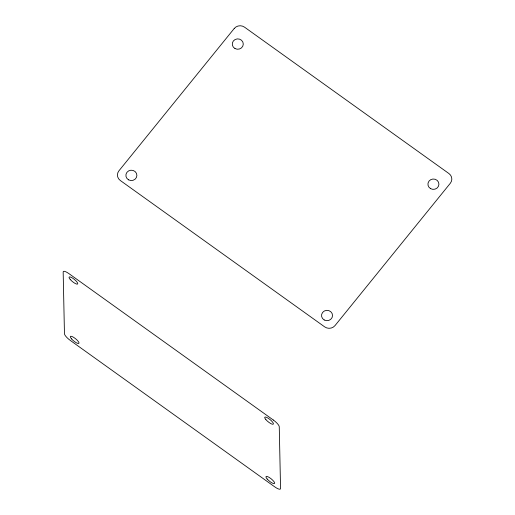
<?xml version="1.0" encoding="UTF-8"?>
<svg xmlns="http://www.w3.org/2000/svg" width="515" height="515" viewBox="0 0 515 515"><rect width="100%" height="100%" fill="white"/><g stroke="black" fill="none" stroke-linecap="round" stroke-linejoin="round"><path stroke-width="0.77" d="M234.235 28.48L118.933 170.813A7.352 6.914 -1.2 0 0 120.31 180.501L324.72 326.903A7.352 6.914 -1.2 0 0 335.02 325.583L450.329 183.25A7.352 6.914 -1.2 0 0 448.951 173.561L244.535 27.16A7.352 6.914 -1.2 0 0 234.235 28.48M273.362 420.047L68.952 273.639A7.352 1.951 39 0 0 63.165 271.946L64.459 333.791A7.352 1.951 39 0 0 70.355 340.466L274.765 486.875A7.352 1.951 39 0 0 280.553 488.568L279.259 426.716A7.352 1.951 39 0 0 273.362 420.047M70.265 279.529A5.511 1.461 39 0 0 77.623 284.048A5.511 1.461 39 0 0 72.338 277.958A5.511 1.461 39 0 0 70.265 279.529M71.514 338.889A5.511 1.461 39 0 0 78.866 343.408A5.511 1.461 39 0 0 73.587 337.319A5.511 1.461 39 0 0 71.514 338.889M265.92 419.661A5.511 1.461 39 0 0 273.278 424.18A5.511 1.461 39 0 0 267.993 418.09A5.511 1.461 39 0 0 265.92 419.661M267.163 479.021A5.511 1.461 39 0 0 274.521 483.54A5.511 1.461 39 0 0 269.236 477.45A5.511 1.461 39 0 0 267.163 479.021M430.617 188.664A5.511 5.189 -1.2 0 0 438.928 184.228A5.511 5.189 -1.2 0 0 430.707 179.684A5.511 5.189 -1.2 0 0 430.617 188.664M324.231 319.982A5.511 5.189 -1.2 0 0 332.542 315.547A5.511 5.189 -1.2 0 0 324.321 311.002A5.511 5.189 -1.2 0 0 324.231 319.982M234.962 48.532A5.511 5.189 -1.2 0 0 243.28 44.097A5.511 5.189 -1.2 0 0 235.059 39.552A5.511 5.189 -1.2 0 0 234.962 48.532M128.583 179.851A5.511 5.189 -1.2 0 0 136.893 175.415A5.511 5.189 -1.2 0 0 128.673 170.871A5.511 5.189 -1.2 0 0 128.583 179.851"/></g></svg>
